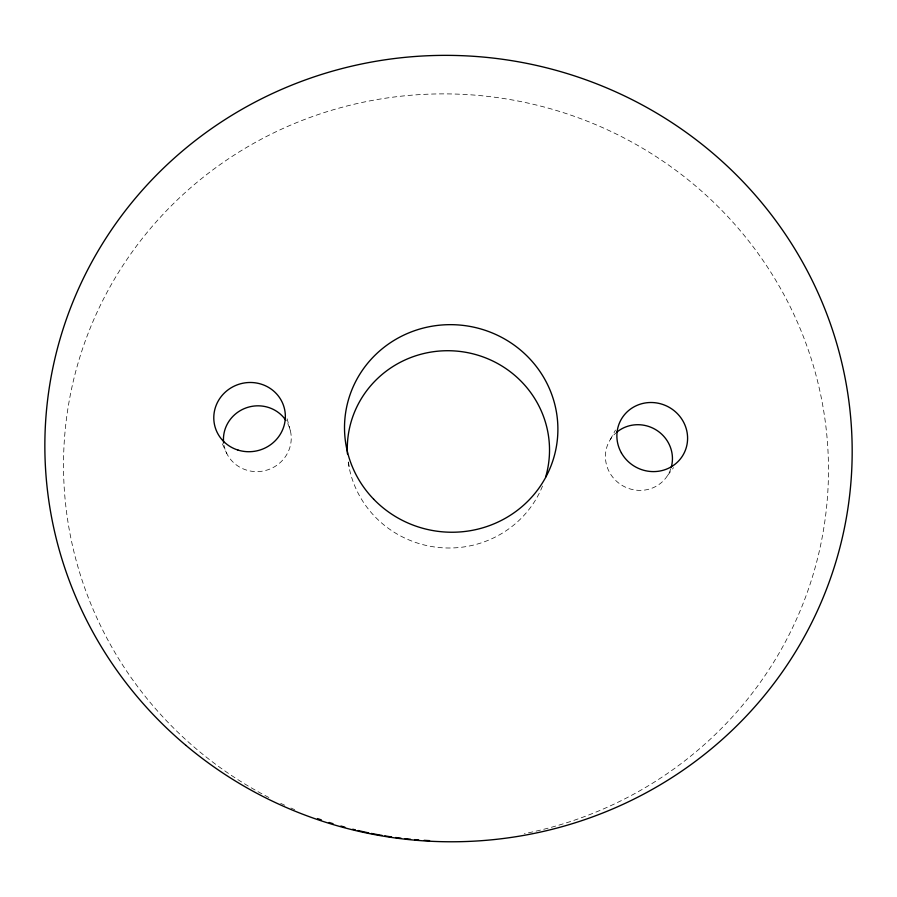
<?xml version="1.0" encoding="UTF-8"?>
<svg xmlns="http://www.w3.org/2000/svg" width="897" height="897" viewBox="0 0 897 897"><rect width="100%" height="100%" fill="white"/><g stroke="black" fill="none" stroke-linecap="round" stroke-linejoin="round"><path stroke-width="0.67" stroke-dasharray="4.49 3.36" d="M610.274 439.597L615.477 430.067M667.738 475.264L673.535 467.651M222.355 443.78L226.818 453.602M287.118 418.753L290.594 431.692M348.518 462.112L349.415 468.783M542.506 486.073A101.159 98.592 7.6 0 1 436.379 547.226A101.159 98.592 7.6 0 1 348.227 462.078M670.833 468.649A33.817 32.539 29 0 1 621.139 484.795A33.817 32.539 29 0 1 615.734 433.105M287.758 423.619A33.996 32.808 -16.3 0 1 268.091 469.725A33.996 32.808 -16.3 0 1 224.037 445.473M268.876 797.5A382.638 373.432 7.6 0 1 172.93 204.18A382.638 373.432 7.6 0 1 781.5 290.191A382.638 373.432 7.6 0 1 524.431 833.627M294.687 809.655A382.638 373.432 7.6 0 1 290.931 808.029M284.73 805.237A382.638 373.432 7.6 0 1 278.597 802.344"/><path stroke-width="1.35" d="M347.431 453.893A101.159 98.592 7.6 0 1 459.791 351.422A101.159 98.592 7.6 0 1 545.634 477.092M616.643 432.309A33.817 32.539 29 0 1 656.716 430.291A33.817 32.539 29 0 1 671.191 467.483M223.656 443.051A33.996 32.808 -16.3 0 1 246.002 407.933A33.996 32.808 -16.3 0 1 285.908 420.458M429.585 840.624A382.638 373.432 7.6 0 1 424.135 840.332M418.686 839.951A382.638 373.432 7.6 0 1 414.605 839.614M410.523 839.244A382.638 373.432 7.6 0 1 405.085 838.673M401.015 838.202A382.638 373.432 7.6 0 1 395.599 837.506M391.552 836.935A382.638 373.432 7.6 0 1 384.802 835.881M382.111 835.432A382.638 373.432 7.6 0 1 371.369 833.425M368.689 832.887A382.638 373.432 7.6 0 1 358.026 830.51M355.38 829.871A382.638 373.432 7.6 0 1 352.734 829.22M344.829 827.135A382.638 373.432 7.6 0 1 340.882 826.036M333.034 823.704A382.638 373.432 7.6 0 1 329.132 822.482M321.361 819.903A382.638 373.432 7.6 0 1 317.504 818.557M373.601 499.113A106.743 103.738 7.6 0 0 553.415 458.939A106.743 103.738 7.6 0 0 426.58 327.282A106.743 103.738 7.6 0 0 373.601 499.113M621.408 452.929A35.689 34.221 28.2 0 0 682.651 455.71A35.689 34.221 28.2 0 0 652.635 402.54A35.689 34.221 28.2 0 0 621.408 452.929M238.041 450.092A35.88 34.523 -15.4 0 0 284.674 409.705A35.88 34.523 -15.4 0 0 225.999 391.507A35.88 34.523 -15.4 0 0 238.041 450.092M185.959 745.407A403.852 393.021 7.6 0 0 845.322 523.489A403.852 393.021 7.6 0 0 314.264 76.817A403.852 393.021 7.6 0 0 185.959 745.407"/></g></svg>
